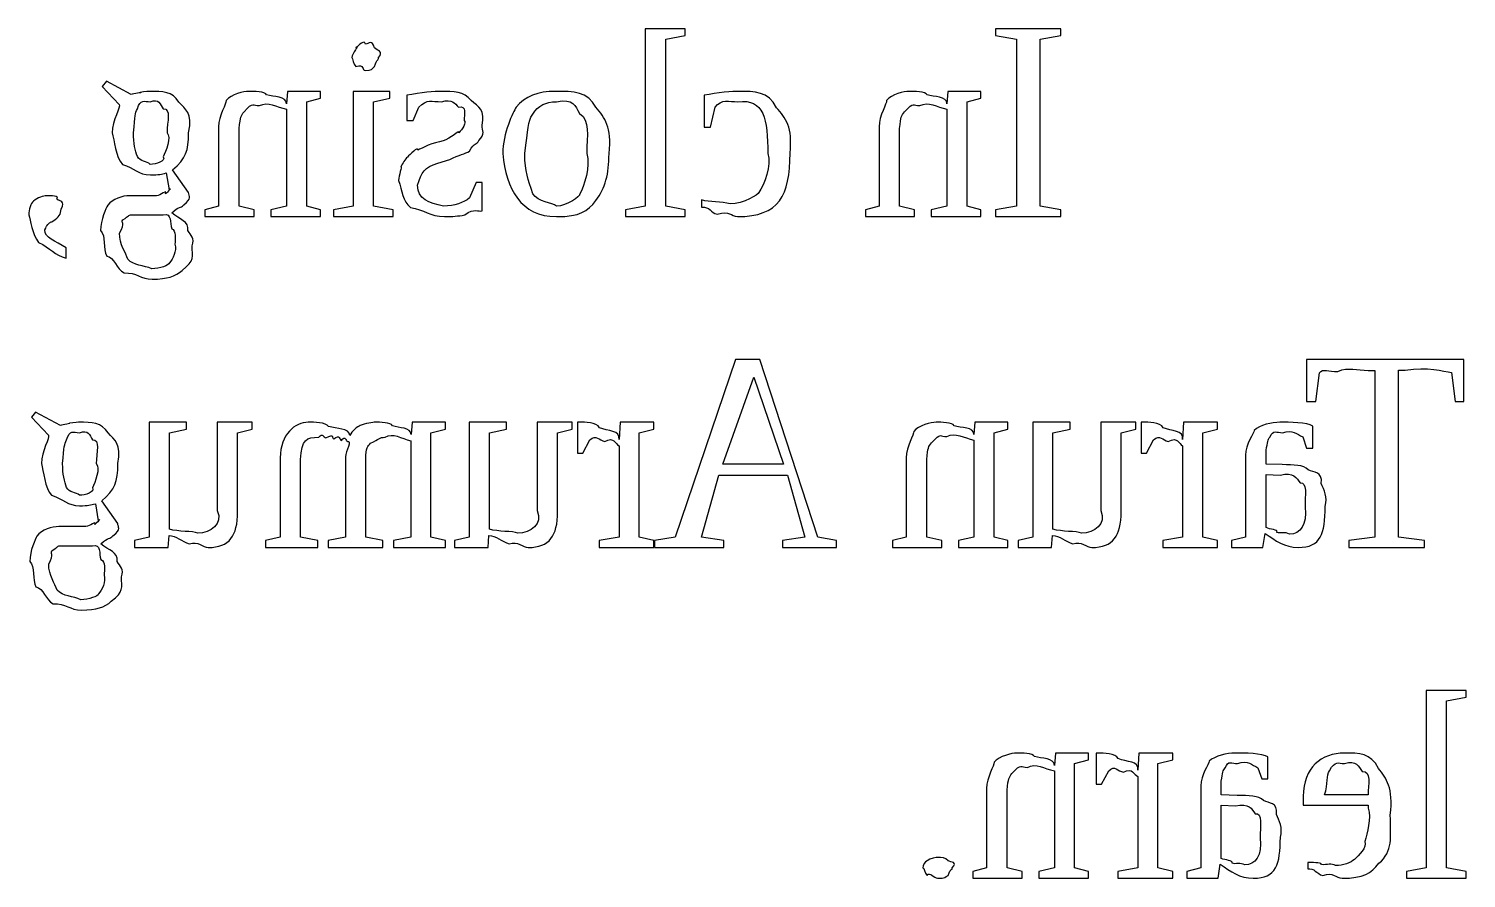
# Model space of a CAD drawing. Header units: millimetres. Extents: x 21 to 196, y 128 to 259.
# Drawn here: x 171.53 to 195.82, y 175.35 to 189.71 of the extents above; entities that cross this region are included whole.
import ezdxf

# ---------------------------------------------------------------- set-up
doc = ezdxf.new("R2010")
doc.units = ezdxf.units.MM
doc.layers.get('0').update_dxf_attribs({"linetype": 'CONTINUOUS'})

msp = doc.modelspace()

# ---------------------------------------------------------------- linework, layer by layer
at = {"color": 250}
for p, q in [((182.623, 189.706), (181.945, 189.706)), ((181.945, 189.706), (181.945, 186.708)), ((182.623, 189.591), (182.623, 189.706)), ((188.97, 189.706), (187.862, 189.706)), ((187.862, 189.706), (187.862, 189.591)), ((188.97, 189.591), (188.97, 189.706)), ((182.292, 189.53), (182.623, 189.591)), ((182.292, 186.708), (182.292, 189.53)), ((187.862, 189.591), (188.221, 189.53)), ((188.221, 189.53), (188.221, 186.708)), ((188.618, 189.53), (188.97, 189.591)), ((188.618, 186.708), (188.618, 189.53)), ((176.992, 189.221), (176.992, 189.221)), ((172.843, 188.819), (172.772, 188.73)), ((172.772, 188.73), (173.058, 188.427)), ((173.262, 188.593), (172.843, 188.819)), ((175.902, 188.648), (175.886, 188.438)), ((176.459, 188.648), (175.902, 188.648)), ((176.228, 188.472), (176.459, 188.532)), ((176.228, 186.708), (176.228, 188.472)), ((176.459, 188.532), (176.459, 188.648)), ((177.632, 188.648), (177.014, 188.648)), ((177.014, 188.648), (177.014, 186.708)), ((177.356, 188.472), (177.632, 188.532)), ((177.356, 186.708), (177.356, 188.472)), ((177.632, 188.532), (177.632, 188.648)), ((177.917, 188.582), (177.917, 188.157)), ((182.943, 188.582), (182.943, 188.041)), ((187.06, 188.648), (187.044, 188.438)), ((187.617, 188.648), (187.06, 188.648)), ((187.386, 188.472), (187.617, 188.532)), ((187.386, 186.708), (187.386, 188.472)), ((187.617, 188.532), (187.617, 188.648)), ((175.886, 188.345), (175.886, 186.708)), ((178.028, 188.157), (178.121, 188.378)), ((183.048, 188.041), (183.13, 188.378)), ((187.044, 188.345), (187.044, 186.708)), ((174.739, 188.047), (174.739, 186.708)), ((175.087, 186.708), (175.087, 188.02)), ((177.917, 188.157), (178.028, 188.157)), ((182.943, 188.041), (183.048, 188.041)), ((185.897, 188.047), (185.897, 186.708)), ((186.245, 186.708), (186.245, 188.02)), ((172.942, 187.948), (172.942, 187.948)), ((178.441, 187.435), (178.645, 187.496)), ((179.538, 187.595), (179.538, 187.595)), ((179.912, 187.595), (179.912, 187.595)), ((173.582, 187.413), (173.582, 187.413)), ((173.852, 187.27), (173.901, 186.983)), ((174.232, 186.939), (173.962, 187.319)), ((177.779, 187.143), (177.779, 187.143)), ((179.091, 187.11), (178.975, 186.846)), ((179.19, 187.11), (179.091, 187.11)), ((179.19, 186.63), (179.19, 187.11)), ((173.692, 186.884), (173.235, 186.884)), ((182.899, 186.812), (182.899, 186.691)), ((171.531, 186.559), (171.531, 186.559)), ((173.268, 186.559), (173.802, 186.559)), ((174.739, 186.708), (174.508, 186.647)), ((174.508, 186.647), (174.508, 186.531)), ((174.508, 186.531), (175.34, 186.531)), ((175.34, 186.647), (175.087, 186.708)), ((175.34, 186.531), (175.34, 186.647)), ((175.886, 186.708), (175.621, 186.647)), ((175.621, 186.647), (175.621, 186.531)), ((175.621, 186.531), (176.459, 186.531)), ((176.459, 186.647), (176.228, 186.708)), ((176.459, 186.531), (176.459, 186.647)), ((177.014, 186.708), (176.678, 186.647)), ((176.678, 186.647), (176.678, 186.531)), ((176.678, 186.531), (177.687, 186.531)), ((177.687, 186.647), (177.356, 186.708)), ((177.687, 186.531), (177.687, 186.647)), ((181.945, 186.708), (181.615, 186.647)), ((181.615, 186.647), (181.615, 186.531)), ((181.615, 186.531), (182.623, 186.531)), ((182.623, 186.647), (182.292, 186.708)), ((182.623, 186.531), (182.623, 186.647)), ((185.897, 186.708), (185.666, 186.647)), ((185.666, 186.647), (185.666, 186.531)), ((185.666, 186.531), (186.498, 186.531)), ((186.498, 186.647), (186.245, 186.708)), ((186.498, 186.531), (186.498, 186.647)), ((187.044, 186.708), (186.779, 186.647)), ((186.779, 186.647), (186.779, 186.531)), ((186.779, 186.531), (187.617, 186.531)), ((187.617, 186.647), (187.386, 186.708)), ((187.617, 186.531), (187.617, 186.647)), ((188.221, 186.708), (187.862, 186.647)), ((187.862, 186.647), (187.862, 186.531)), ((187.862, 186.531), (188.97, 186.531)), ((188.97, 186.647), (188.618, 186.708)), ((188.97, 186.531), (188.97, 186.647)), ((173.064, 186.25), (173.064, 186.25)), ((172.165, 185.826), (172.165, 186.002)), ((183.473, 184.114), (182.453, 181.115)), ((183.881, 184.114), (183.473, 184.114)), ((184.863, 181.115), (183.881, 184.114)), ((195.779, 184.114), (193.117, 184.114)), ((193.117, 184.114), (193.117, 183.408)), ((195.779, 183.408), (195.779, 184.114)), ((193.277, 183.408), (193.337, 183.888)), ((194.159, 183.932), (194.274, 183.932)), ((194.274, 183.932), (194.274, 181.115)), ((194.671, 181.115), (194.671, 183.938)), ((194.671, 183.938), (194.787, 183.938)), ((195.57, 183.894), (195.63, 183.408)), ((183.259, 182.35), (183.782, 183.817)), ((183.782, 183.817), (184.284, 182.35)), ((193.117, 183.408), (193.277, 183.408)), ((195.63, 183.408), (195.779, 183.408)), ((171.647, 183.227), (171.575, 183.139)), ((171.575, 183.139), (171.862, 182.835)), ((172.066, 183.001), (171.647, 183.227)), ((174.199, 183.056), (173.565, 183.056)), ((173.565, 183.056), (173.565, 181.115)), ((173.907, 182.879), (174.199, 182.94)), ((174.199, 182.94), (174.199, 183.056)), ((175.307, 183.056), (174.717, 183.056)), ((174.717, 183.056), (174.717, 181.562)), ((175.059, 182.879), (175.307, 182.94)), ((175.307, 182.94), (175.307, 183.056)), ((178.007, 183.056), (177.99, 182.846)), ((178.574, 183.056), (178.007, 183.056)), ((178.326, 182.879), (178.574, 182.94)), ((178.574, 182.94), (178.574, 183.056)), ((179.605, 183.056), (178.971, 183.056)), ((178.971, 183.056), (178.971, 181.115)), ((179.313, 182.879), (179.605, 182.94)), ((179.605, 182.94), (179.605, 183.056)), ((180.713, 183.056), (180.123, 183.056)), ((180.123, 183.056), (180.123, 181.562)), ((180.465, 182.879), (180.713, 182.94)), ((180.713, 182.94), (180.713, 183.056)), ((180.804, 183.056), (180.804, 182.532)), ((180.837, 183.056), (180.804, 183.056)), ((181.521, 183.056), (181.504, 182.764)), ((182.094, 183.056), (181.521, 183.056)), ((181.846, 182.879), (182.094, 182.94)), ((182.094, 182.94), (182.094, 183.056)), ((187.518, 183.056), (187.501, 182.846)), ((188.075, 183.056), (187.518, 183.056)), ((187.843, 182.879), (188.075, 182.94)), ((188.075, 182.94), (188.075, 183.056)), ((189.127, 183.056), (188.494, 183.056)), ((188.494, 183.056), (188.494, 181.115)), ((188.835, 182.879), (189.127, 182.94)), ((189.127, 182.94), (189.127, 183.056)), ((190.235, 183.056), (189.646, 183.056)), ((189.646, 183.056), (189.646, 181.562)), ((189.987, 182.879), (190.235, 182.94)), ((190.235, 182.94), (190.235, 183.056)), ((190.326, 183.056), (190.326, 182.532)), ((190.36, 183.056), (190.326, 183.056)), ((191.043, 183.056), (191.026, 182.764)), ((191.616, 183.056), (191.043, 183.056)), ((191.368, 182.879), (191.616, 182.94)), ((191.616, 182.94), (191.616, 183.056)), ((192.669, 183.056), (192.669, 183.056)), ((193.226, 182.62), (193.226, 182.99)), ((173.907, 181.248), (173.907, 182.879)), ((175.059, 181.54), (175.059, 182.879)), ((177.985, 182.742), (177.985, 181.115)), ((178.326, 181.115), (178.326, 182.879)), ((179.313, 181.248), (179.313, 182.879)), ((180.465, 181.54), (180.465, 182.879)), ((180.892, 182.532), (181.013, 182.758)), ((181.504, 182.659), (181.504, 181.115)), ((181.846, 181.115), (181.846, 182.879)), ((187.501, 182.753), (187.501, 181.115)), ((187.843, 181.115), (187.843, 182.879)), ((188.835, 181.248), (188.835, 182.879)), ((189.987, 181.54), (189.987, 182.879)), ((190.415, 182.532), (190.536, 182.758)), ((191.026, 182.659), (191.026, 181.115)), ((191.368, 181.115), (191.368, 182.879)), ((193.055, 182.808), (193.121, 182.62)), ((175.78, 182.455), (175.78, 181.115)), ((176.121, 181.115), (176.121, 182.427)), ((176.882, 182.471), (176.882, 181.115)), ((177.224, 181.115), (177.224, 182.427)), ((180.804, 182.532), (180.892, 182.532)), ((186.355, 182.455), (186.355, 181.115)), ((186.702, 181.115), (186.702, 182.427)), ((190.326, 182.532), (190.415, 182.532)), ((192.09, 182.499), (192.09, 181.115)), ((192.437, 182.35), (192.437, 182.582)), ((193.121, 182.62), (193.226, 182.62)), ((171.746, 182.356), (171.746, 182.356)), ((182.9, 181.115), (183.192, 182.163)), ((183.192, 182.163), (184.35, 182.163)), ((184.284, 182.35), (183.259, 182.35)), ((184.35, 182.163), (184.642, 181.115)), ((192.708, 182.339), (192.437, 182.35)), ((192.437, 182.174), (192.675, 182.163)), ((192.437, 181.276), (192.437, 182.174)), ((172.386, 181.821), (172.386, 181.821)), ((172.656, 181.678), (172.706, 181.391)), ((173.036, 181.347), (172.766, 181.727)), ((172.496, 181.292), (172.038, 181.292)), ((172.072, 180.967), (172.606, 180.967)), ((173.565, 181.115), (173.317, 181.055)), ((173.317, 181.055), (173.317, 180.939)), ((173.317, 180.939), (173.885, 180.939)), ((173.885, 180.939), (173.901, 181.143)), ((175.78, 181.115), (175.532, 181.055)), ((175.532, 181.055), (175.532, 180.939)), ((175.532, 180.939), (176.414, 180.939)), ((176.414, 181.055), (176.121, 181.115)), ((176.414, 180.939), (176.414, 181.055)), ((176.882, 181.115), (176.59, 181.055)), ((176.59, 181.055), (176.59, 180.939)), ((176.59, 180.939), (177.511, 180.939)), ((177.511, 181.055), (177.224, 181.115)), ((177.511, 180.939), (177.511, 181.055)), ((177.985, 181.115), (177.692, 181.055)), ((177.692, 181.055), (177.692, 180.939)), ((177.692, 180.939), (178.574, 180.939)), ((178.574, 181.055), (178.326, 181.115)), ((178.574, 180.939), (178.574, 181.055)), ((178.971, 181.115), (178.723, 181.055)), ((178.723, 181.055), (178.723, 180.939)), ((178.723, 180.939), (179.291, 180.939)), ((179.291, 180.939), (179.307, 181.143)), ((181.504, 181.115), (181.168, 181.055)), ((181.168, 181.055), (181.168, 180.939)), ((181.168, 180.939), (182.094, 180.939)), ((182.094, 181.055), (181.846, 181.115)), ((182.094, 180.939), (182.094, 181.055)), ((182.453, 181.115), (182.101, 181.055)), ((182.101, 181.055), (182.101, 180.939)), ((182.101, 180.939), (183.275, 180.939)), ((183.275, 181.055), (182.9, 181.115)), ((183.275, 180.939), (183.275, 181.055)), ((184.642, 181.115), (184.267, 181.055)), ((184.267, 181.055), (184.267, 180.939)), ((184.267, 180.939), (185.177, 180.939)), ((185.177, 181.055), (184.863, 181.115)), ((185.177, 180.939), (185.177, 181.055)), ((186.355, 181.115), (186.123, 181.055)), ((186.123, 181.055), (186.123, 180.939)), ((186.123, 180.939), (186.956, 180.939)), ((186.956, 181.055), (186.702, 181.115)), ((186.956, 180.939), (186.956, 181.055)), ((187.501, 181.115), (187.237, 181.055)), ((187.237, 181.055), (187.237, 180.939)), ((187.237, 180.939), (188.075, 180.939)), ((188.075, 181.055), (187.843, 181.115)), ((188.075, 180.939), (188.075, 181.055)), ((188.494, 181.115), (188.245, 181.055)), ((188.245, 181.055), (188.245, 180.939)), ((188.245, 180.939), (188.813, 180.939)), ((188.813, 180.939), (188.83, 181.143)), ((191.026, 181.115), (190.69, 181.055)), ((190.69, 181.055), (190.69, 180.939)), ((190.69, 180.939), (191.616, 180.939)), ((191.616, 181.055), (191.368, 181.115)), ((191.616, 180.939), (191.616, 181.055)), ((192.09, 181.115), (191.853, 181.055)), ((191.853, 181.055), (191.853, 180.939)), ((191.853, 180.939), (192.382, 180.939)), ((192.382, 180.939), (192.421, 181.176)), ((194.274, 181.115), (193.833, 181.055)), ((193.833, 181.055), (193.833, 180.939)), ((193.833, 180.939), (195.112, 180.939)), ((195.112, 181.055), (194.671, 181.115)), ((195.112, 180.939), (195.112, 181.055)), ((171.868, 180.658), (171.868, 180.658)), ((195.818, 178.524), (195.14, 178.524)), ((195.14, 178.524), (195.14, 175.525)), ((195.818, 178.408), (195.818, 178.524)), ((195.487, 178.347), (195.818, 178.408)), ((195.487, 175.525), (195.487, 178.347)), ((188.877, 177.465), (188.86, 177.256)), ((189.434, 177.465), (188.877, 177.465)), ((189.202, 177.289), (189.434, 177.35)), ((189.434, 177.35), (189.434, 177.465)), ((189.568, 177.465), (189.568, 176.941)), ((189.601, 177.465), (189.568, 177.465)), ((190.285, 177.465), (190.269, 177.173)), ((190.858, 177.465), (190.285, 177.465)), ((190.61, 177.289), (190.858, 177.35)), ((190.858, 177.35), (190.858, 177.465)), ((191.911, 177.465), (191.911, 177.465)), ((192.468, 177.03), (192.468, 177.399)), ((188.86, 177.162), (188.86, 175.525)), ((189.202, 175.525), (189.202, 177.289)), ((189.657, 176.941), (189.778, 177.167)), ((190.269, 177.068), (190.269, 175.525)), ((190.61, 175.525), (190.61, 177.289)), ((192.297, 177.217), (192.363, 177.03)), ((193.763, 177.289), (193.763, 177.289)), ((187.714, 176.864), (187.714, 175.525)), ((188.061, 175.525), (188.061, 176.837)), ((189.568, 176.941), (189.657, 176.941)), ((191.332, 176.909), (191.332, 175.525)), ((191.68, 176.76), (191.68, 176.991)), ((192.363, 177.03), (192.468, 177.03)), ((191.95, 176.749), (191.68, 176.76)), ((191.68, 176.583), (191.917, 176.572)), ((191.68, 175.685), (191.68, 176.583)), ((193.063, 176.732), (193.063, 176.583)), ((193.063, 176.583), (194.16, 176.583)), ((194.16, 176.76), (193.421, 176.76)), ((194.16, 176.583), (194.16, 176.534)), ((193.14, 175.618), (193.14, 175.508)), ((186.639, 175.525), (186.639, 175.525)), ((187.714, 175.525), (187.482, 175.464)), ((187.482, 175.464), (187.482, 175.349)), ((188.315, 175.464), (188.061, 175.525)), ((188.315, 175.349), (188.315, 175.464)), ((188.86, 175.525), (188.596, 175.464)), ((188.596, 175.464), (188.596, 175.349)), ((189.434, 175.464), (189.202, 175.525)), ((189.434, 175.349), (189.434, 175.464)), ((190.269, 175.525), (189.932, 175.464)), ((189.932, 175.464), (189.932, 175.349)), ((190.858, 175.464), (190.61, 175.525)), ((190.858, 175.349), (190.858, 175.464)), ((191.332, 175.525), (191.095, 175.464)), ((191.095, 175.464), (191.095, 175.349)), ((191.625, 175.349), (191.663, 175.586)), ((195.14, 175.525), (194.809, 175.464)), ((194.809, 175.464), (194.809, 175.349)), ((195.818, 175.464), (195.487, 175.525)), ((195.818, 175.349), (195.818, 175.464)), ((187.482, 175.349), (188.315, 175.349)), ((188.596, 175.349), (189.434, 175.349)), ((189.932, 175.349), (190.858, 175.349)), ((191.095, 175.349), (191.625, 175.349)), ((194.809, 175.349), (195.818, 175.349))]:
    msp.add_line(p, q, dxfattribs=at)
for points in [[(177.058, 189.381), (177.122, 189.444), (176.992, 189.283), (176.992, 189.221)], [(177.219, 189.447), (177.21, 189.533), (177.103, 189.425), (177.058, 189.381)], [(177.373, 189.381), (177.332, 189.533), (177.278, 189.447), (177.219, 189.447)], [(176.992, 189.221), (177.003, 189.206), (177.014, 189.111), (177.058, 189.067)], [(177.439, 189.221), (177.537, 189.327), (177.417, 189.337), (177.373, 189.381)], [(177.373, 189.067), (177.42, 189.206), (177.439, 189.162), (177.439, 189.221)], [(177.058, 189.067), (177.21, 189.118), (177.157, 189.001), (177.219, 189.001)], [(177.219, 189.001), (177.332, 189.001), (177.329, 189.023), (177.373, 189.067)], [(173.416, 188.631), (173.458, 188.626), (173.299, 188.607), (173.262, 188.593)], [(173.367, 188.35), (173.416, 188.529), (173.483, 188.472), (173.582, 188.472)], [(173.576, 188.648), (173.59, 188.648), (173.483, 188.642), (173.416, 188.631)], [(174.067, 188.466), (173.961, 188.648), (173.79, 188.648), (173.576, 188.648)], [(173.582, 188.472), (173.734, 188.529), (173.755, 188.43), (173.802, 188.35)], [(174.866, 188.494), (174.876, 188.441), (174.739, 188.242), (174.739, 188.047)], [(175.247, 188.648), (175.162, 188.648), (174.952, 188.596), (174.866, 188.494)], [(175.169, 188.301), (175.335, 188.485), (175.311, 188.406), (175.428, 188.406)], [(175.55, 188.587), (175.53, 188.648), (175.328, 188.648), (175.247, 188.648)], [(175.428, 188.406), (175.577, 188.485), (175.707, 188.385), (175.886, 188.345)], [(175.886, 188.438), (175.886, 188.571), (175.668, 188.55), (175.55, 188.587)], [(178.49, 188.648), (178.401, 188.648), (178.149, 188.626), (177.917, 188.582)], [(178.121, 188.378), (178.268, 188.529), (178.331, 188.472), (178.507, 188.472)], [(179.003, 188.494), (178.886, 188.648), (178.708, 188.648), (178.49, 188.648)], [(178.507, 188.472), (178.688, 188.529), (178.727, 188.441), (178.793, 188.383)], [(179.19, 188.075), (179.254, 188.324), (179.129, 188.39), (179.003, 188.494)], [(180.431, 188.648), (180.139, 188.648), (179.915, 188.56), (179.764, 188.383)], [(180.045, 188.262), (180.143, 188.412), (180.264, 188.472), (180.447, 188.472)], [(181.114, 188.378), (180.974, 188.648), (180.737, 188.648), (180.431, 188.648)], [(180.447, 188.472), (180.742, 188.529), (180.759, 188.406), (180.838, 188.273)], [(183.516, 188.648), (183.447, 188.648), (183.15, 188.626), (182.943, 188.582)], [(183.13, 188.378), (183.233, 188.529), (183.36, 188.472), (183.511, 188.472)], [(183.511, 188.472), (183.957, 188.529), (184.018, 188.179), (184.018, 187.595)], [(184.167, 188.372), (184.023, 188.648), (183.8, 188.648), (183.516, 188.648)], [(186.024, 188.494), (186.034, 188.441), (185.897, 188.242), (185.897, 188.047)], [(186.405, 188.648), (186.32, 188.648), (186.11, 188.596), (186.024, 188.494)], [(186.327, 188.301), (186.493, 188.485), (186.469, 188.406), (186.586, 188.406)], [(186.708, 188.587), (186.688, 188.648), (186.486, 188.648), (186.405, 188.648)], [(186.586, 188.406), (186.735, 188.485), (186.865, 188.385), (187.044, 188.345)], [(187.044, 188.438), (187.044, 188.571), (186.826, 188.55), (186.708, 188.587)], [(173.058, 188.427), (173.09, 188.39), (172.942, 188.157), (172.942, 187.948)], [(173.301, 187.948), (173.328, 188.251), (173.323, 188.269), (173.367, 188.35)], [(173.802, 188.35), (173.943, 188.368), (173.868, 188.135), (173.868, 187.948)], [(174.232, 187.948), (174.303, 188.287), (174.177, 188.345), (174.067, 188.466)], [(175.087, 188.02), (175.107, 188.229), (175.114, 188.23), (175.169, 188.301)], [(178.793, 188.383), (178.934, 188.416), (178.887, 188.252), (178.887, 188.157)], [(179.764, 188.383), (179.719, 188.295), (179.538, 187.944), (179.538, 187.595)], [(179.912, 187.595), (179.97, 188.02), (179.957, 188.126), (180.045, 188.262)], [(180.838, 188.273), (181.021, 188.148), (180.96, 187.915), (180.96, 187.595)], [(181.335, 187.595), (181.388, 188.053), (181.262, 188.197), (181.114, 188.378)], [(184.393, 187.601), (184.442, 188.049), (184.318, 188.192), (184.167, 188.372)], [(186.245, 188.02), (186.265, 188.229), (186.272, 188.23), (186.327, 188.301)], [(178.799, 187.948), (178.816, 188.009), (178.653, 187.846), (178.534, 187.81)], [(178.887, 188.157), (178.934, 188.122), (178.858, 188.006), (178.799, 187.948)], [(179.135, 187.816), (179.254, 187.931), (179.19, 187.976), (179.19, 188.075)], [(172.942, 187.948), (172.973, 187.828), (173, 187.535), (173.113, 187.413)], [(173.367, 187.545), (173.328, 187.647), (173.301, 187.767), (173.301, 187.948)], [(173.868, 187.948), (173.943, 187.876), (173.846, 187.624), (173.802, 187.54)], [(173.962, 187.319), (174.185, 187.515), (174.232, 187.635), (174.232, 187.948)], [(178.534, 187.81), (178.361, 187.784), (178.171, 187.689), (178.104, 187.656)], [(178.975, 187.639), (179.062, 187.788), (179.1, 187.745), (179.135, 187.816)], [(173.582, 187.413), (173.531, 187.471), (173.408, 187.457), (173.367, 187.545)], [(173.802, 187.54), (173.851, 187.471), (173.681, 187.413), (173.582, 187.413)], [(177.928, 187.535), (177.894, 187.504), (177.844, 187.431), (177.818, 187.369)], [(178.104, 187.656), (178.107, 187.718), (177.976, 187.581), (177.928, 187.535)], [(178.645, 187.496), (178.805, 187.574), (178.907, 187.591), (178.975, 187.639)], [(179.538, 187.595), (179.602, 187.001), (179.841, 186.531), (180.447, 186.531)], [(180.045, 186.917), (179.97, 187.162), (179.912, 187.282), (179.912, 187.595)], [(180.96, 187.595), (181.021, 187.387), (180.92, 187.041), (180.838, 186.906)], [(181.114, 186.801), (181.271, 187.012), (181.335, 187.249), (181.335, 187.595)], [(183.505, 186.531), (184.208, 186.531), (184.393, 186.887), (184.393, 187.601)], [(184.018, 187.595), (184.076, 187.405), (183.967, 187.071), (183.864, 186.939)], [(173.113, 187.413), (173.314, 187.354), (173.382, 187.237), (173.587, 187.237)], [(173.587, 187.237), (173.734, 187.237), (173.772, 187.248), (173.852, 187.27)], [(177.818, 187.369), (177.843, 187.38), (177.779, 187.231), (177.779, 187.143)], [(178.099, 187.06), (178.174, 187.292), (178.213, 187.358), (178.441, 187.435)], [(173.901, 186.983), (173.961, 187.045), (173.878, 186.939), (173.841, 186.917)], [(177.779, 187.143), (177.843, 186.972), (177.846, 186.788), (177.978, 186.686)], [(178.54, 186.708), (178.291, 186.765), (178.099, 186.825), (178.099, 187.06)], [(171.614, 186.79), (171.561, 186.759), (171.531, 186.65), (171.531, 186.559)], [(171.829, 186.884), (171.789, 186.884), (171.669, 186.852), (171.614, 186.79)], [(172.005, 186.823), (172.065, 186.884), (171.899, 186.884), (171.829, 186.884)], [(172.077, 186.658), (172.16, 186.807), (172.054, 186.786), (172.005, 186.823)], [(173.235, 186.884), (173.119, 186.884), (172.946, 186.83), (172.865, 186.724)], [(173.841, 186.917), (173.883, 187.001), (173.751, 186.884), (173.692, 186.884)], [(174.149, 186.73), (174.303, 186.847), (174.232, 186.865), (174.232, 186.939)], [(178.975, 186.846), (178.882, 186.765), (178.72, 186.708), (178.54, 186.708)], [(180.447, 186.708), (180.381, 186.765), (180.133, 186.776), (180.045, 186.917)], [(180.838, 186.906), (180.855, 186.884), (180.624, 186.708), (180.447, 186.708)], [(180.447, 186.531), (180.855, 186.531), (180.964, 186.621), (181.114, 186.801)], [(183.384, 186.746), (183.23, 186.792), (183.035, 186.768), (182.899, 186.812)], [(183.864, 186.939), (183.869, 186.909), (183.601, 186.746), (183.384, 186.746)], [(171.531, 186.559), (171.561, 186.484), (171.587, 186.221), (171.697, 186.096)], [(171.939, 186.454), (172.043, 186.528), (172.077, 186.57), (172.077, 186.658)], [(172.865, 186.724), (172.84, 186.674), (172.744, 186.479), (172.744, 186.294)], [(173.119, 186.476), (173.24, 186.549), (173.202, 186.559), (173.268, 186.559)], [(173.802, 186.559), (173.956, 186.604), (173.91, 186.42), (173.946, 186.327)], [(173.946, 186.592), (174.075, 186.715), (174.094, 186.664), (174.149, 186.73)], [(174.221, 186.294), (174.243, 186.458), (174.078, 186.479), (173.946, 186.592)], [(177.978, 186.686), (178.22, 186.648), (178.3, 186.531), (178.557, 186.531)], [(178.557, 186.531), (178.699, 186.531), (178.774, 186.539), (178.898, 186.559)], [(178.898, 186.559), (179.066, 186.688), (179.122, 186.604), (179.19, 186.63)], [(182.899, 186.691), (183.039, 186.703), (183.05, 186.599), (183.163, 186.57)], [(183.163, 186.57), (183.381, 186.648), (183.388, 186.531), (183.505, 186.531)], [(171.801, 186.305), (171.859, 186.407), (171.812, 186.355), (171.835, 186.377)], [(172.165, 186.002), (171.976, 186.127), (171.801, 186.17), (171.801, 186.305)], [(171.835, 186.377), (171.899, 186.451), (171.888, 186.425), (171.939, 186.454)], [(172.744, 186.294), (172.84, 186.209), (172.78, 185.986), (172.849, 185.864)], [(173.064, 186.25), (173.171, 186.44), (173.083, 186.421), (173.119, 186.476)], [(173.946, 186.327), (174.031, 186.3), (174.001, 186.144), (174.001, 186.063)], [(174.293, 186.035), (174.342, 186.171), (174.269, 186.21), (174.221, 186.294)], [(171.697, 186.096), (171.899, 185.999), (171.964, 185.881), (172.165, 185.826)], [(173.207, 185.809), (173.171, 185.918), (173.064, 186.06), (173.064, 186.25)], [(174.001, 186.063), (174.031, 185.955), (173.971, 185.812), (173.907, 185.748)], [(172.849, 185.864), (172.975, 185.845), (173.013, 185.644), (173.141, 185.578)], [(173.609, 185.649), (173.476, 185.709), (173.299, 185.703), (173.207, 185.809)], [(174.122, 185.622), (174.342, 185.786), (174.293, 185.856), (174.293, 186.035)], [(173.141, 185.578), (173.35, 185.591), (173.427, 185.473), (173.615, 185.473)], [(173.907, 185.748), (173.901, 185.709), (173.742, 185.649), (173.609, 185.649)], [(173.615, 185.473), (173.877, 185.473), (174.005, 185.523), (174.122, 185.622)], [(193.337, 183.888), (193.403, 183.974), (193.489, 183.908), (193.646, 183.916)], [(193.646, 183.916), (193.833, 183.993), (193.971, 183.932), (194.159, 183.932)], [(194.787, 183.938), (195.171, 183.996), (195.427, 183.922), (195.57, 183.894)], [(172.22, 183.039), (172.262, 183.034), (172.103, 183.014), (172.066, 183.001)], [(172.171, 182.758), (172.22, 182.937), (172.286, 182.879), (172.386, 182.879)], [(172.38, 183.056), (172.394, 183.056), (172.286, 183.05), (172.22, 183.039)], [(172.871, 182.874), (172.765, 183.056), (172.594, 183.056), (172.38, 183.056)], [(172.386, 182.879), (172.537, 182.937), (172.559, 182.838), (172.606, 182.758)], [(176.254, 183.056), (176.032, 183.056), (175.78, 182.855), (175.78, 182.455)], [(176.596, 182.984), (176.557, 183.056), (176.346, 183.056), (176.254, 183.056)], [(176.43, 182.802), (176.502, 182.886), (176.507, 182.798), (176.552, 182.791)], [(176.954, 182.83), (176.947, 182.964), (176.732, 182.94), (176.596, 182.984)], [(177.13, 183.001), (177.086, 182.982), (176.991, 182.907), (176.954, 182.83)], [(177.378, 183.056), (177.362, 183.056), (177.207, 183.037), (177.13, 183.001)], [(177.676, 182.995), (177.653, 183.056), (177.464, 183.056), (177.378, 183.056)], [(177.555, 182.802), (177.686, 182.886), (177.817, 182.782), (177.985, 182.742)], [(177.99, 182.846), (177.994, 182.975), (177.786, 182.954), (177.676, 182.995)], [(181.174, 182.962), (181.13, 183.056), (180.919, 183.056), (180.837, 183.056)], [(181.504, 182.764), (181.53, 182.93), (181.314, 182.899), (181.174, 182.962)], [(186.482, 182.902), (186.491, 182.849), (186.355, 182.649), (186.355, 182.455)], [(186.862, 183.056), (186.778, 183.056), (186.567, 183.003), (186.482, 182.902)], [(186.785, 182.709), (186.95, 182.893), (186.927, 182.813), (187.044, 182.813)], [(187.165, 182.995), (187.146, 183.056), (186.943, 183.056), (186.862, 183.056)], [(187.044, 182.813), (187.193, 182.893), (187.322, 182.793), (187.501, 182.753)], [(187.501, 182.846), (187.501, 182.979), (187.284, 182.958), (187.165, 182.995)], [(190.696, 182.962), (190.652, 183.056), (190.441, 183.056), (190.36, 183.056)], [(191.026, 182.764), (191.052, 182.93), (190.836, 182.899), (190.696, 182.962)], [(192.234, 182.918), (192.232, 182.871), (192.09, 182.687), (192.09, 182.499)], [(192.669, 183.056), (192.537, 183.056), (192.326, 183.009), (192.234, 182.918)], [(192.504, 182.808), (192.552, 182.937), (192.618, 182.879), (192.713, 182.879)], [(193.226, 182.99), (193.132, 183.056), (192.832, 183.056), (192.669, 183.056)], [(192.713, 182.879), (192.889, 182.937), (192.953, 182.855), (193.055, 182.808)], [(171.862, 182.835), (171.894, 182.798), (171.746, 182.565), (171.746, 182.356)], [(172.104, 182.356), (172.132, 182.659), (172.127, 182.677), (172.171, 182.758)], [(172.606, 182.758), (172.747, 182.776), (172.672, 182.543), (172.672, 182.356)], [(173.036, 182.356), (173.106, 182.695), (172.981, 182.753), (172.871, 182.874)], [(176.121, 182.427), (176.142, 182.769), (176.225, 182.802), (176.43, 182.802)], [(176.552, 182.791), (176.709, 182.875), (176.64, 182.782), (176.684, 182.775)], [(176.684, 182.775), (176.797, 182.86), (176.772, 182.758), (176.816, 182.747)], [(176.816, 182.747), (176.881, 182.842), (176.891, 182.733), (176.915, 182.731)], [(176.915, 182.731), (177.002, 182.761), (176.882, 182.567), (176.882, 182.471)], [(177.224, 182.427), (177.23, 182.64), (177.251, 182.64), (177.307, 182.703)], [(177.307, 182.703), (177.458, 182.769), (177.444, 182.802), (177.555, 182.802)], [(181.013, 182.758), (181.118, 182.857), (181.167, 182.748), (181.262, 182.731)], [(181.262, 182.731), (181.424, 182.82), (181.435, 182.688), (181.504, 182.659)], [(186.702, 182.427), (186.723, 182.637), (186.73, 182.638), (186.785, 182.709)], [(190.536, 182.758), (190.64, 182.857), (190.689, 182.748), (190.784, 182.731)], [(190.784, 182.731), (190.947, 182.82), (190.958, 182.688), (191.026, 182.659)], [(192.437, 182.582), (192.464, 182.725), (192.46, 182.76), (192.504, 182.808)], [(171.746, 182.356), (171.777, 182.236), (171.804, 181.942), (171.917, 181.821)], [(172.171, 181.953), (172.132, 182.056), (172.104, 182.175), (172.104, 182.356)], [(172.672, 182.356), (172.747, 182.284), (172.65, 182.032), (172.606, 181.948)], [(172.766, 181.727), (172.989, 181.923), (173.036, 182.043), (173.036, 182.356)], [(192.675, 182.163), (192.905, 182.218), (192.953, 182.111), (193.011, 182.031)], [(193.149, 182.251), (193.07, 182.339), (192.899, 182.335), (192.708, 182.339)], [(193.369, 182.02), (193.39, 182.232), (193.248, 182.199), (193.149, 182.251)], [(172.386, 181.821), (172.335, 181.879), (172.212, 181.865), (172.171, 181.953)], [(172.606, 181.948), (172.654, 181.879), (172.485, 181.821), (172.386, 181.821)], [(193.011, 182.031), (193.136, 182.056), (193.094, 181.813), (193.094, 181.623)], [(193.435, 181.634), (193.482, 181.791), (193.413, 181.916), (193.369, 182.02)], [(171.917, 181.821), (172.119, 181.762), (172.186, 181.645), (172.391, 181.645)], [(172.391, 181.645), (172.537, 181.645), (172.576, 181.656), (172.656, 181.678)], [(172.706, 181.391), (172.765, 181.453), (172.682, 181.347), (172.645, 181.325)], [(174.717, 181.562), (174.815, 181.336), (174.607, 181.182), (174.387, 181.182)], [(174.563, 180.939), (174.926, 180.939), (175.059, 181.139), (175.059, 181.54)], [(180.123, 181.562), (180.221, 181.336), (180.013, 181.182), (179.792, 181.182)], [(179.969, 180.939), (180.332, 180.939), (180.465, 181.139), (180.465, 181.54)], [(189.646, 181.562), (189.743, 181.336), (189.536, 181.182), (189.315, 181.182)], [(189.491, 180.939), (189.854, 180.939), (189.987, 181.139), (189.987, 181.54)], [(193.094, 181.623), (193.136, 181.325), (193.008, 181.165), (192.834, 181.165)], [(192.978, 180.939), (193.363, 180.939), (193.435, 181.171), (193.435, 181.634)], [(172.038, 181.292), (171.923, 181.292), (171.751, 181.238), (171.669, 181.132)], [(172.645, 181.325), (172.688, 181.409), (172.555, 181.292), (172.496, 181.292)], [(172.954, 181.138), (173.106, 181.255), (173.036, 181.273), (173.036, 181.347)], [(174.387, 181.182), (174.304, 181.218), (174.055, 181.204), (173.907, 181.248)], [(179.792, 181.182), (179.71, 181.218), (179.461, 181.204), (179.313, 181.248)], [(189.315, 181.182), (189.232, 181.218), (188.983, 181.204), (188.835, 181.248)], [(192.619, 181.193), (192.644, 181.248), (192.501, 181.242), (192.437, 181.276)], [(192.834, 181.165), (192.761, 181.206), (192.679, 181.174), (192.619, 181.193)], [(171.669, 181.132), (171.644, 181.083), (171.548, 180.887), (171.548, 180.702)], [(171.923, 180.884), (172.044, 180.957), (172.005, 180.967), (172.072, 180.967)], [(172.606, 180.967), (172.761, 181.012), (172.714, 180.828), (172.75, 180.735)], [(172.75, 181), (172.879, 181.122), (172.898, 181.071), (172.954, 181.138)], [(173.025, 180.702), (173.047, 180.866), (172.882, 180.887), (172.75, 181)], [(173.901, 181.143), (174.017, 181.138), (174.115, 181.04), (174.243, 181)], [(174.243, 181), (174.389, 181.056), (174.475, 180.939), (174.563, 180.939)], [(179.307, 181.143), (179.423, 181.138), (179.521, 181.04), (179.649, 181)], [(179.649, 181), (179.795, 181.056), (179.881, 180.939), (179.969, 180.939)], [(188.83, 181.143), (188.946, 181.138), (189.043, 181.04), (189.171, 181)], [(189.171, 181), (189.317, 181.056), (189.403, 180.939), (189.491, 180.939)], [(192.421, 181.176), (192.596, 181.056), (192.75, 180.939), (192.978, 180.939)], [(171.548, 180.702), (171.644, 180.617), (171.584, 180.394), (171.652, 180.272)], [(171.868, 180.658), (171.975, 180.848), (171.887, 180.829), (171.923, 180.884)], [(172.75, 180.735), (172.835, 180.708), (172.805, 180.552), (172.805, 180.471)], [(173.097, 180.443), (173.147, 180.58), (173.073, 180.618), (173.025, 180.702)], [(172.011, 180.217), (171.975, 180.326), (171.868, 180.468), (171.868, 180.658)], [(172.805, 180.471), (172.835, 180.363), (172.774, 180.22), (172.711, 180.157)], [(171.652, 180.272), (171.779, 180.253), (171.817, 180.052), (171.945, 179.985)], [(172.413, 180.057), (172.28, 180.116), (172.103, 180.111), (172.011, 180.217)], [(172.926, 180.03), (173.147, 180.194), (173.097, 180.264), (173.097, 180.443)], [(171.945, 179.985), (172.154, 179.999), (172.231, 179.881), (172.419, 179.881)], [(172.711, 180.157), (172.706, 180.116), (172.545, 180.057), (172.413, 180.057)], [(172.419, 179.881), (172.68, 179.881), (172.809, 179.93), (172.926, 180.03)], [(187.84, 177.311), (187.85, 177.258), (187.714, 177.058), (187.714, 176.864)], [(188.221, 177.465), (188.137, 177.465), (187.926, 177.413), (187.84, 177.311)], [(188.143, 177.118), (188.309, 177.303), (188.286, 177.223), (188.403, 177.223)], [(188.524, 177.405), (188.505, 177.465), (188.302, 177.465), (188.221, 177.465)], [(188.403, 177.223), (188.552, 177.303), (188.681, 177.202), (188.86, 177.162)], [(188.86, 177.256), (188.86, 177.388), (188.642, 177.367), (188.524, 177.405)], [(189.938, 177.371), (189.894, 177.465), (189.683, 177.465), (189.601, 177.465)], [(190.269, 177.173), (190.295, 177.34), (190.078, 177.308), (189.938, 177.371)], [(191.476, 177.327), (191.474, 177.28), (191.332, 177.096), (191.332, 176.909)], [(191.911, 177.465), (191.779, 177.465), (191.568, 177.418), (191.476, 177.327)], [(191.746, 177.217), (191.794, 177.347), (191.86, 177.289), (191.955, 177.289)], [(192.468, 177.399), (192.374, 177.465), (192.074, 177.465), (191.911, 177.465)], [(191.955, 177.289), (192.132, 177.347), (192.195, 177.264), (192.297, 177.217)], [(193.763, 177.465), (193.371, 177.465), (193.063, 177.22), (193.063, 176.732)], [(193.51, 177.167), (193.606, 177.347), (193.65, 177.289), (193.763, 177.289)], [(194.336, 177.206), (194.201, 177.465), (194.01, 177.465), (193.763, 177.465)], [(193.763, 177.289), (193.966, 177.347), (193.992, 177.242), (194.061, 177.151)], [(188.061, 176.837), (188.082, 177.046), (188.088, 177.048), (188.143, 177.118)], [(189.778, 177.167), (189.883, 177.267), (189.931, 177.158), (190.026, 177.14)], [(190.026, 177.14), (190.188, 177.23), (190.199, 177.097), (190.269, 177.068)], [(191.68, 176.991), (191.706, 177.134), (191.702, 177.169), (191.746, 177.217)], [(193.421, 176.76), (193.492, 176.95), (193.452, 177.086), (193.51, 177.167)], [(194.061, 177.151), (194.219, 177.167), (194.16, 176.932), (194.16, 176.76)], [(194.535, 176.418), (194.587, 176.883), (194.469, 177.032), (194.336, 177.206)], [(191.917, 176.572), (192.147, 176.627), (192.195, 176.52), (192.253, 176.44)], [(192.391, 176.661), (192.312, 176.749), (192.141, 176.744), (191.95, 176.749)], [(192.611, 176.429), (192.632, 176.641), (192.49, 176.608), (192.391, 176.661)], [(192.253, 176.44), (192.378, 176.465), (192.336, 176.222), (192.336, 176.032)], [(192.677, 176.043), (192.724, 176.2), (192.655, 176.325), (192.611, 176.429)], [(194.16, 176.534), (194.219, 176.369), (194.142, 176.106), (194.105, 175.971)], [(194.342, 175.602), (194.587, 175.803), (194.535, 176.043), (194.535, 176.418)], [(192.336, 176.032), (192.378, 175.734), (192.25, 175.574), (192.077, 175.574)], [(192.22, 175.349), (192.606, 175.349), (192.677, 175.58), (192.677, 176.043)], [(194.105, 175.971), (194.142, 175.867), (194.006, 175.737), (193.929, 175.668)], [(186.71, 175.646), (186.664, 175.631), (186.639, 175.572), (186.639, 175.525)], [(186.887, 175.701), (186.876, 175.701), (186.759, 175.682), (186.71, 175.646)], [(187.063, 175.646), (187.016, 175.701), (186.957, 175.701), (186.887, 175.701)], [(187.135, 175.525), (187.229, 175.631), (187.112, 175.613), (187.063, 175.646)], [(191.861, 175.602), (191.886, 175.657), (191.743, 175.652), (191.68, 175.685)], [(192.077, 175.574), (192.004, 175.616), (191.921, 175.583), (191.861, 175.602)], [(193.372, 175.58), (193.363, 175.631), (193.199, 175.603), (193.14, 175.618)], [(193.609, 175.563), (193.551, 175.609), (193.464, 175.569), (193.372, 175.58)], [(193.929, 175.668), (193.867, 175.609), (193.741, 175.563), (193.609, 175.563)], [(193.719, 175.349), (194.091, 175.349), (194.21, 175.433), (194.342, 175.602)], [(186.639, 175.525), (186.664, 175.536), (186.664, 175.434), (186.71, 175.398)], [(186.71, 175.398), (186.759, 175.466), (186.818, 175.349), (186.887, 175.349)], [(186.887, 175.349), (187.016, 175.349), (187.016, 175.365), (187.063, 175.398)], [(187.063, 175.398), (187.112, 175.536), (187.135, 175.477), (187.135, 175.525)], [(191.663, 175.586), (191.838, 175.466), (191.992, 175.349), (192.22, 175.349)], [(193.14, 175.508), (193.249, 175.528), (193.288, 175.426), (193.394, 175.393)], [(193.394, 175.393), (193.58, 175.466), (193.609, 175.349), (193.719, 175.349)]]:
    msp.add_open_spline(points, degree=3, dxfattribs=at)

doc.saveas('drawing.dxf')
